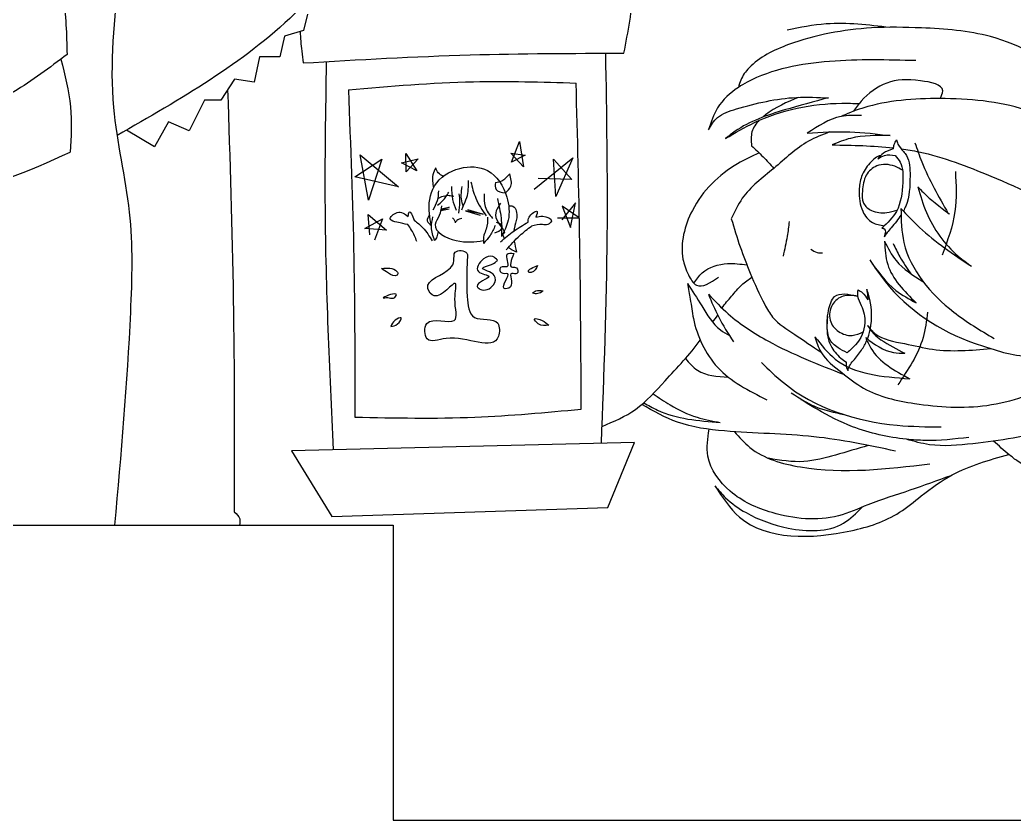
# Model space of a CAD drawing. Header units: inches. Extents: x -573 to 160, y -1 to 711.
# Drawn here: x 7.573 to 10.27, y -0.322 to 1.848 of the extents above; entities that cross this region are included whole.
import ezdxf

# ---------------------------------------------------------------- set-up
doc = ezdxf.new("R2010")
doc.units = ezdxf.units.IN
doc.header["$MEASUREMENT"] = 0
doc.layers.add('CUT', color=1, linetype='Continuous')
doc.layers.add('HarbyDwg', color=5, linetype='Continuous')

msp = doc.modelspace()

# ---------------------------------------------------------------- linework, layer by layer
at = {"layer": 'CUT'}
for points in [[(5.0859, 0.47793), (6.25256, 0.47793), (7.41923, 0.47793), (8.5859, 0.47793)], [(8.5859, 0.47793), (8.5859, 0.21126), (8.5859, -0.0554), (8.5859, -0.32207)], [(8.5859, -0.32207), (9.50256, -0.32207), (10.41923, -0.32207), (11.3359, -0.32207)]]:
    msp.add_open_spline(points, degree=3, dxfattribs=at)
at = {"layer": 'HarbyDwg'}
for p, q in [((8.35354, 1.86418), (8.34268, 1.81964)), ((8.34268, 1.81964), (8.29068, 1.80422)), ((8.29068, 1.80422), (8.27811, 1.74827)), ((8.22326, 1.74827), (8.20825, 1.67949)), ((8.27811, 1.74827), (8.22326, 1.74827)), ((8.15511, 1.68806), (8.11797, 1.63039)), ((8.20825, 1.67949), (8.15511, 1.68806)), ((8.0734, 1.63039), (8.03226, 1.5476)), ((8.11797, 1.63039), (8.0734, 1.63039)), ((7.97627, 1.57158), (7.93844, 1.50402)), ((8.03226, 1.5476), (7.97627, 1.57158)), ((7.93844, 1.50402), (7.86229, 1.54969)), ((8.90661, 1.46262), (8.92827, 1.51825)), ((8.92827, 1.51825), (8.93909, 1.44948)), ((8.6205, 1.43634), (8.61973, 1.4858)), ((8.61973, 1.4858), (8.64989, 1.43866)), ((8.93909, 1.44948), (8.90507, 1.48734)), ((8.90507, 1.48734), (8.94373, 1.48193)), ((8.48176, 1.42237), (8.55444, 1.47028)), ((8.51826, 1.35975), (8.49589, 1.48208)), ((8.49589, 1.48208), (8.59987, 1.39527)), ((8.55444, 1.47028), (8.51826, 1.35975)), ((8.60813, 1.4603), (8.65375, 1.47189)), ((8.64989, 1.43866), (8.60813, 1.4603)), ((8.65375, 1.47189), (8.6205, 1.43634)), ((8.94373, 1.48193), (8.90661, 1.46262)), ((8.9677, 1.38921), (9.07287, 1.47421)), ((9.02647, 1.36912), (9.02029, 1.47034)), ((9.02029, 1.47034), (9.07055, 1.41548)), ((9.07287, 1.47421), (9.02647, 1.36912)), ((8.59987, 1.39527), (8.48176, 1.42237)), ((9.07055, 1.41548), (8.9793, 1.41857)), ((9.08051, 1.35212), (9.04339, 1.30653)), ((9.06659, 1.28566), (9.08051, 1.35212)), ((8.73738, 1.34087), (8.71456, 1.33152)), ((8.71456, 1.33152), (8.73738, 1.33638)), ((8.71543, 1.33625), (8.73738, 1.34087)), ((8.82939, 1.32152), (8.78226, 1.33077)), ((8.78226, 1.33077), (8.82125, 1.31872)), ((8.78703, 1.33386), (8.82939, 1.32152)), ((9.08979, 1.31194), (9.04417, 1.34284)), ((9.04417, 1.34284), (9.06659, 1.28566)), ((8.50888, 1.28229), (8.55682, 1.30856)), ((8.52203, 1.26529), (8.51739, 1.32015)), ((8.51739, 1.32015), (8.56765, 1.27843)), ((8.55682, 1.30856), (8.53517, 1.25138)), ((9.03102, 1.31194), (9.08979, 1.31194)), ((8.56765, 1.27843), (8.50888, 1.28229)), ((9.2405, 0.70224), (8.31016, 0.67977)), ((9.16787, 0.52598), (9.2405, 0.70224)), ((8.31016, 0.67977), (8.4191, 0.50179)), ((8.4191, 0.50179), (9.16787, 0.52598))]:
    msp.add_line(p, q, dxfattribs=at)
for points in [[(9.21168, 1.75801), (9.23681, 1.93169), (9.22843, 2.10747)], [(7.64824, 2.07224), (7.6896, 1.91445), (7.70088, 1.75477)], [(8.5032, 2.07481), (8.31796, 1.86481), (7.83654, 1.53497)], [(7.84215, 1.97113), (7.82688, 1.61094), (7.86964, 1.32707), (7.8727, 1.05541), (7.82993, 0.47793)], [(10.13511, 1.95075), (10.16418, 1.96047), (10.21247, 1.95316), (10.35026, 1.9441), (10.52215, 1.94295), (10.63852, 1.94199), (10.8791, 1.91703), (11.02122, 1.90011), (11.10498, 1.89076), (11.19141, 1.87295), (11.26097, 1.83175), (11.27329, 1.81996), (11.27905, 1.79744), (11.28681, 1.72102), (11.3297, 1.59407), (11.3434, 1.49394), (11.34349, 1.37423)], [(9.65468, 1.82167), (9.76, 1.83838), (9.93333, 1.82828)], [(10.43916, 1.69088), (10.2062, 1.80295), (10.01882, 1.82665), (9.88363, 1.82665), (9.65844, 1.78138), (9.59989, 1.75507), (9.551, 1.71803), (9.52843, 1.68528), (9.52198, 1.66542)], [(7.70088, 1.75477), (7.55612, 1.65333), (7.3719, 1.56316)], [(8.3413, 1.73157), (8.79451, 1.75351), (9.21168, 1.75801)], [(9.15058, 0.70006), (9.16637, 1.26329), (9.16245, 1.75792)], [(7.68396, 1.742), (7.71044, 1.61255), (7.70973, 1.48995)], [(8.42401, 0.68252), (8.40158, 1.33683), (8.40508, 1.73527)], [(10.00389, 1.73789), (9.76965, 1.73575), (9.54562, 1.67938), (9.52198, 1.66542), (9.46557, 1.60958), (9.44086, 1.55053)], [(8.464, 1.65872), (8.80336, 1.68083), (9.08186, 1.67715)], [(9.09578, 0.79266), (9.0919, 1.24247), (9.08186, 1.67715)], [(10.06941, 1.63505), (10.07642, 1.65575), (10.01625, 1.68313), (9.92438, 1.67723), (9.85508, 1.62784), (9.83392, 1.60046)], [(8.13654, 1.65922), (8.15184, 1.09137), (8.15447, 0.51388)], [(8.464, 1.65872), (8.47883, 1.20222), (8.48173, 0.77095)], [(9.44086, 1.55053), (9.46504, 1.58328), (9.51661, 1.6069), (9.6794, 1.63804), (9.76643, 1.63696)], [(9.76643, 1.63696), (9.64733, 1.60408), (9.51302, 1.54617), (9.48739, 1.52668)], [(9.48739, 1.52668), (9.56544, 1.56998), (9.80294, 1.62231), (9.84974, 1.62153)], [(10.60879, 1.23241), (10.6043, 1.31757), (10.51601, 1.47056), (10.39888, 1.5596), (10.31492, 1.59915), (10.08311, 1.6349), (9.87287, 1.61309), (9.81156, 1.59135), (9.80069, 1.58641)], [(9.85567, 1.58935), (9.80069, 1.58641), (9.70907, 1.54113)], [(9.76895, 1.54444), (9.71253, 1.51931), (9.61812, 1.44574), (9.53263, 1.36448), (9.50282, 1.30917)], [(9.70907, 1.54113), (9.82452, 1.54479), (9.93385, 1.53441)], [(9.93385, 1.53441), (9.82635, 1.52709), (9.77626, 1.50939)], [(9.95069, 1.52316), (9.94385, 1.50979), (9.94186, 1.4984)], [(10.00085, 1.51533), (10.01975, 1.4634), (10.0912, 1.32354)], [(7.06831, 1.47274), (7.36749, 1.38742), (7.70973, 1.48995)], [(9.57822, 1.48794), (9.5197, 1.45815), (9.39723, 1.3318), (9.37181, 1.19981), (9.38661, 1.1568), (9.40816, 1.12895), (9.46775, 1.15039)], [(9.55788, 1.50724), (9.58902, 1.47719), (9.61812, 1.44574)], [(9.94186, 1.4984), (9.91538, 1.48702), (9.9, 1.47194)], [(9.90826, 1.48093), (9.89347, 1.47362), (9.87845, 1.45969), (9.85634, 1.42365), (9.84995, 1.3858), (9.85939, 1.32924), (9.88559, 1.29875), (9.91789, 1.29)], [(9.96727, 1.44089), (9.94608, 1.45132), (9.8975, 1.45228), (9.86911, 1.42729), (9.85853, 1.38451), (9.8619, 1.35134), (9.88306, 1.33163), (9.92443, 1.32586), (9.95231, 1.33192)], [(9.9, 1.47194), (9.91822, 1.48076), (9.94756, 1.48047)], [(9.94756, 1.48047), (9.9607, 1.46219), (9.96792, 1.4072), (9.95078, 1.32908), (9.9115, 1.28392)], [(8.6897, 1.29069), (8.6839, 1.32215), (8.69783, 1.39819), (8.76642, 1.44567), (8.8418, 1.4396), (8.89395, 1.36785), (8.89752, 1.30502), (8.87966, 1.26075)], [(8.70121, 1.44746), (8.69347, 1.42829), (8.69475, 1.39269)], [(8.72151, 1.42421), (8.70801, 1.43355), (8.70121, 1.44746)], [(8.86305, 1.40726), (8.88007, 1.4119), (8.90173, 1.43045)], [(8.89003, 1.37938), (8.90482, 1.39706), (8.90173, 1.43045)], [(10.11084, 1.43751), (10.10944, 1.32857), (10.07497, 1.21031)], [(8.7716, 1.33302), (8.77525, 1.34311), (8.78535, 1.36637), (8.78956, 1.41291)], [(8.79629, 1.40926), (8.80975, 1.36469), (8.8378, 1.31676)], [(8.86305, 1.40726), (8.8646, 1.38871), (8.89003, 1.37938)], [(8.70849, 1.38516), (8.70484, 1.35768), (8.69306, 1.33274)], [(8.70596, 1.34591), (8.71971, 1.35768), (8.73682, 1.38123)], [(8.74355, 1.39693), (8.74692, 1.36105), (8.75646, 1.33274)], [(8.76375, 1.32461), (8.76683, 1.3546), (8.76459, 1.37647)], [(8.77188, 1.39637), (8.77188, 1.35236), (8.77525, 1.34311)], [(8.83262, 1.37687), (8.835, 1.34199), (8.85527, 1.31011)], [(10.00928, 1.39518), (10.04725, 1.35918), (10.0912, 1.32354), (10.0896, 1.32464)], [(10.00928, 1.39518), (10.03216, 1.3261), (10.11832, 1.20789), (10.15434, 1.18016)], [(8.70639, 1.36418), (8.7371, 1.37254), (8.74972, 1.37002)], [(8.87697, 1.35098), (8.86676, 1.30614), (8.88348, 1.26849), (8.88223, 1.26842)], [(8.86823, 1.36392), (8.87823, 1.31073), (8.87966, 1.26075)], [(8.62511, 1.29303), (8.59596, 1.29971), (8.57773, 1.3076), (8.59656, 1.32581), (8.62633, 1.31549)], [(8.62633, 1.31549), (8.62933, 1.32706), (8.64296, 1.30481)], [(8.71662, 1.34423), (8.71045, 1.31788), (8.69979, 1.29349), (8.75646, 1.25004), (8.82995, 1.24976)], [(8.95153, 1.29981), (8.95416, 1.31291), (8.97592, 1.32888), (8.97286, 1.31359)], [(9.96303, 1.3368), (10.01366, 1.28524), (10.15434, 1.18016)], [(9.96303, 1.3368), (9.97127, 1.24423), (10.1061, 1.05599), (10.21566, 0.9843)], [(8.64296, 1.30481), (8.66614, 1.28483), (8.69159, 1.24895)], [(8.68416, 1.31993), (8.67791, 1.3033), (8.6897, 1.29069)], [(8.69806, 1.24969), (8.68961, 1.2861), (8.69354, 1.31394)], [(8.74664, 1.31171), (8.75225, 1.30414), (8.75421, 1.2977)], [(8.77216, 1.30947), (8.75814, 1.30386), (8.75421, 1.2977)], [(8.84161, 1.31309), (8.83804, 1.28121), (8.83191, 1.2649), (8.83079, 1.24163)], [(8.8646, 1.29934), (8.87948, 1.29225), (8.8797, 1.28234), (8.86088, 1.27027)], [(8.877, 1.24668), (8.9129, 1.27574), (8.95153, 1.29981)], [(8.97286, 1.31359), (8.99156, 1.31563), (9.01468, 1.30272), (9.00516, 1.29389), (8.99054, 1.29321), (8.96108, 1.28937)], [(9.65996, 1.30162), (9.65455, 1.26161), (9.64319, 1.20754)], [(8.65002, 1.2469), (8.63544, 1.27847), (8.62511, 1.29303)], [(8.70761, 1.2741), (8.704, 1.26014), (8.69806, 1.24969)], [(8.86249, 1.29069), (8.84874, 1.26378), (8.83079, 1.24163)], [(8.89245, 1.22443), (8.92926, 1.26348), (8.96108, 1.28937)], [(9.9115, 1.28392), (9.91791, 1.28178), (9.9177, 1.26007)], [(9.91869, 1.24845), (9.94985, 1.19547), (10.02281, 1.13908)], [(9.91869, 1.24845), (9.92706, 1.18524), (10.00426, 1.08114)], [(9.94208, 1.24183), (9.9601, 1.20552), (9.98948, 1.16035)], [(8.78641, 1.1985), (8.78546, 1.21562), (8.75406, 1.21847), (8.75025, 1.1947), (8.74074, 1.17568), (8.67984, 1.11958), (8.69697, 1.09961), (8.75406, 1.13384), (8.75311, 1.092), (8.7512, 1.03305), (8.67698, 1.02449), (8.67804, 0.98324), (8.72916, 0.98435), (8.8711, 0.99026), (8.8692, 1.02544), (8.8064, 1.0416), (8.78641, 1.09771), (8.78641, 1.1985)], [(8.9129, 1.21446), (8.89468, 1.21331), (8.89524, 1.17979), (8.87791, 1.17756), (8.87958, 1.16192), (8.89636, 1.15968), (8.88614, 1.12084), (8.90378, 1.12407), (8.90754, 1.1608), (8.92151, 1.16024), (8.92039, 1.17588), (8.90921, 1.17756), (8.9129, 1.21446)], [(9.71893, 1.22647), (9.73571, 1.21782), (9.75032, 1.21619)], [(8.86889, 1.19663), (8.86271, 1.19064), (8.82815, 1.17421), (8.86002, 1.15521), (8.85778, 1.13007), (8.82089, 1.11834), (8.81378, 1.12544), (8.84492, 1.15242), (8.81697, 1.16583), (8.83039, 1.1999), (8.8561, 1.20661), (8.86889, 1.19663)], [(9.87824, 1.19749), (9.91994, 1.13884), (10.16166, 0.97138), (10.20691, 0.95686), (10.27667, 0.93928), (10.42151, 0.96569), (10.5669, 1.10273)], [(9.87824, 1.19749), (9.94933, 1.11483), (10.00426, 1.08114)], [(8.55403, 1.17397), (8.57283, 1.16128), (8.59603, 1.15616), (8.59847, 1.15933), (8.59578, 1.16567), (8.55403, 1.17397)], [(8.97756, 1.18242), (8.95954, 1.17414), (8.95234, 1.16658), (8.9545, 1.16369), (8.96026, 1.16333), (8.97756, 1.18242)], [(9.38397, 1.13322), (9.42264, 1.07312), (9.47336, 1.00735), (9.49761, 0.99248)], [(9.38397, 1.13322), (9.39161, 1.09071), (9.4, 1.03877), (9.46559, 0.90639), (9.5992, 0.81789)], [(8.55887, 1.09456), (8.57869, 1.10356), (8.59454, 1.1032), (8.58661, 1.09384), (8.57508, 1.09456), (8.55887, 1.09456)], [(8.96387, 1.10789), (8.97287, 1.11329), (8.99233, 1.11365)], [(8.96387, 1.10789), (8.97792, 1.10681), (8.99233, 1.11365)], [(9.81717, 0.94578), (9.79239, 0.95914), (9.76874, 0.98472), (9.76373, 1.00614), (9.76651, 1.05982), (9.78321, 1.09793), (9.84537, 1.09918)], [(9.84608, 1.11667), (9.84543, 1.09873), (9.8552, 1.07402), (9.86525, 1.02641), (9.83999, 0.96692), (9.81717, 0.94578)], [(9.84608, 1.11667), (9.85862, 1.10838), (9.87311, 1.08917)], [(9.8701, 1.11819), (9.87279, 1.09943), (9.87311, 1.08917)], [(10.68108, 1.13081), (10.67033, 1.02795), (10.59887, 0.87075), (10.37564, 0.73935), (10.15848, 0.69893), (10.04024, 0.6962), (9.97798, 0.71108)], [(9.44068, 1.10437), (9.49477, 1.05092), (9.60352, 0.9769), (9.8096, 0.88627)], [(9.44068, 1.10437), (9.46788, 1.04378), (9.50857, 0.97517)], [(9.84537, 1.09918), (9.80654, 1.09918), (9.77747, 1.0761), (9.77093, 1.03374), (9.79394, 1.00325), (9.83052, 0.9926), (9.86046, 1.00223)], [(9.72983, 0.98883), (9.74608, 0.94775), (9.80247, 0.89183), (9.8619, 0.8496), (9.99991, 0.80803), (10.19606, 0.80296), (10.38672, 0.87059), (10.50043, 0.96831), (10.55023, 1.03949), (10.55779, 1.05964)], [(10.03552, 1.05599), (10.02298, 0.98658), (9.95449, 0.85836)], [(8.57941, 1.01679), (8.59058, 1.03371), (8.60751, 1.04019), (8.59706, 1.02363), (8.57941, 1.01679)], [(9.00746, 1.02003), (8.98981, 1.03299), (8.96855, 1.03695), (8.97936, 1.02435), (9.00746, 1.02003)], [(9.76393, 1.04356), (9.7665, 0.98091), (9.77291, 0.96498), (9.79963, 0.93132), (9.81514, 0.92016)], [(9.87228, 1.0195), (9.89258, 0.99787), (9.97285, 0.97038), (10.04907, 0.95505), (10.20691, 0.95686)], [(9.87228, 1.0195), (9.89047, 0.99589), (9.90877, 0.98098), (9.97378, 0.94424)], [(9.72983, 0.98883), (9.78482, 0.92859), (9.98716, 0.87505)], [(9.8674, 0.98654), (9.88126, 0.9582), (9.98716, 0.87505)], [(9.8674, 0.98654), (9.94267, 0.94618), (9.97378, 0.94424)], [(9.37822, 0.92963), (9.41144, 0.89798), (9.49477, 0.87963)], [(9.58518, 0.9192), (9.64409, 0.86447), (9.95293, 0.74902), (10.0726, 0.74442)], [(9.81948, 0.89614), (9.81514, 0.91379), (9.81514, 0.92016)], [(9.2657, 0.80997), (9.30256, 0.79007), (9.47308, 0.75643)], [(9.29077, 0.83432), (9.33696, 0.80411), (9.40983, 0.77048), (9.47308, 0.75643)], [(10.14762, 0.71591), (10.02887, 0.70763), (9.97798, 0.71108), (9.83188, 0.74488), (9.73568, 0.79226), (9.66526, 0.83595)], [(9.6916, 0.8192), (9.73202, 0.79929), (9.80855, 0.778)], [(8.48173, 0.77095), (8.80758, 0.77095), (9.09578, 0.79266)], [(9.94863, 0.67877), (9.72715, 0.71775), (9.48427, 0.73347), (9.35717, 0.75736), (9.26022, 0.80521)], [(10.09804, 0.61208), (9.98762, 0.57248), (9.87354, 0.53305), (9.79335, 0.50305), (9.61349, 0.51207), (9.49967, 0.57007), (9.43959, 0.66486), (9.44248, 0.73796)], [(9.51153, 0.73134), (9.55306, 0.68895), (9.6909, 0.63585), (10.04129, 0.64432)], [(10.59717, 0.59579), (10.46533, 0.59521), (10.28075, 0.65084), (10.25672, 0.66899), (10.21446, 0.70595)], [(9.87459, 0.69405), (9.78562, 0.66817), (9.70002, 0.65057), (9.60354, 0.65935)], [(9.45854, 0.58466), (9.52507, 0.50008), (9.82681, 0.46264), (9.95924, 0.51275), (10.01819, 0.55712), (10.1024, 0.6145), (10.25596, 0.66961)], [(9.45854, 0.58466), (9.48738, 0.55216), (9.54276, 0.51207), (9.65754, 0.46995), (9.80702, 0.48324), (9.85802, 0.52673)], [(8.15447, 0.51388), (8.16928, 0.49539), (8.1685, 0.47793)]]:
    msp.add_spline(points, degree=3, dxfattribs=at)
for points, knots in [([(8.33336, 1.81688), (8.33426, 1.79916), (8.33634, 1.77068), (8.33994, 1.74232), (8.3413, 1.73157)], [10.1721547, 10.1721547, 10.1721547, 10.1721547, 15.496483, 18.7452899, 18.7452899, 18.7452899, 18.7452899]), ([(9.68465, 1.63827), (9.654, 1.6251), (9.6205, 1.61071), (9.59015, 1.58641), (9.58763, 1.58427)], [0, 0, 0, 0, 10.1304653, 11.0717201, 11.0717201, 11.0717201, 11.0717201]), ([(9.57871, 1.57606), (9.56955, 1.56684), (9.55469, 1.54601), (9.55681, 1.52019), (9.55788, 1.50724)], [12.2278062, 12.2278062, 12.2278062, 12.2278062, 15.9668625, 19.7279192, 19.7279192, 19.7279192, 19.7279192]), ([(9.95069, 1.52316), (9.95194, 1.51927), (9.95582, 1.50724), (9.96779, 1.49453), (9.98708, 1.46924), (9.98852, 1.4156), (9.98618, 1.36341), (9.97209, 1.33426), (9.96964, 1.32977)], [0, 0, 0, 0, 1.2158114, 3.7606603, 5.1272467, 10.6762205, 18.960587, 20.5029241, 20.5029241, 20.5029241, 20.5029241]), ([(9.96384, 1.49872), (9.97997, 1.4965), (10.06307, 1.48242), (10.22652, 1.41845), (10.41487, 1.33364), (10.52851, 1.236), (10.57423, 1.17879), (10.57597, 1.15445), (10.57662, 1.14527)], [18.7300097, 18.7300097, 18.7300097, 18.7300097, 23.6392712, 44.1837373, 70.9694078, 84.8551093, 89.3374892, 92.0513427, 92.0513427, 92.0513427, 92.0513427]), ([(8.899, 1.34443), (8.90308, 1.34435), (8.91888, 1.34404), (8.92393, 1.31104), (8.91496, 1.2904), (8.91324, 1.27879), (8.91297, 1.27579)], [0, 0, 0, 0, 0.9083358, 3.5232581, 5.6999513, 6.4458388, 6.4458388, 6.4458388, 6.4458388]), ([(9.50282, 1.30917), (9.51052, 1.2836), (9.52557, 1.23362), (9.55612, 1.15574), (9.58431, 1.09196), (9.61942, 1.02998), (9.6787, 0.99424), (9.72209, 0.96262), (9.746, 0.9478), (9.74608, 0.94775)], [0, 0, 0, 0, 8.0117821, 15.6558282, 25.049734, 29.0240584, 36.7231066, 45.1880486, 45.2159303, 45.2159303, 45.2159303, 45.2159303]), ([(9.96345, 1.31941), (9.95563, 1.30728), (9.94257, 1.29123), (9.92632, 1.27255), (9.92036, 1.26393), (9.9177, 1.26007)], [21.7112191, 21.7112191, 21.7112191, 21.7112191, 26.0207327, 27.7529596, 29.1584578, 29.1584578, 29.1584578, 29.1584578]), ([(8.92039, 1.21863), (8.91507, 1.22068), (8.90676, 1.22388), (8.90078, 1.22949), (8.89887, 1.23175)], [0, 0, 0, 0, 1.3135317, 2.0510557, 2.0510557, 2.0510557, 2.0510557]), ([(9.40151, 1.13399), (9.40835, 1.14422), (9.42931, 1.17457), (9.48662, 1.19134), (9.52794, 1.18615), (9.54524, 1.18398)], [0.2479278, 0.2479278, 0.2479278, 0.2479278, 3.8817702, 11.1770083, 16.4333971, 16.4333971, 16.4333971, 16.4333971]), ([(9.47754, 1.06683), (9.48502, 1.07845), (9.50413, 1.09854), (9.52839, 1.12956), (9.54933, 1.14397), (9.55894, 1.15057)], [46.428006, 46.428006, 46.428006, 46.428006, 50.5860876, 54.6880344, 58.1658338, 58.1658338, 58.1658338, 58.1658338]), ([(9.88007, 1.01026), (9.88529, 1.03631), (9.88408, 1.06924), (9.87559, 1.10454), (9.87188, 1.11377), (9.8701, 1.11819)], [13.0627851, 13.0627851, 13.0627851, 13.0627851, 20.9741218, 22.5261688, 23.9530045, 23.9530045, 23.9530045, 23.9530045]), ([(9.87204, 0.9831), (9.87332, 0.98632), (9.87636, 0.99473), (9.87864, 1.00339), (9.87976, 1.00876)], [10.242281, 10.242281, 10.242281, 10.242281, 11.2765781, 12.9104498, 12.9104498, 12.9104498, 12.9104498]), ([(9.1523, 0.74597), (9.18406, 0.75925), (9.25048, 0.78703), (9.33024, 0.87922), (9.39031, 0.94033), (9.41868, 0.9797)], [0, 0, 0, 0, 10.1895022, 21.3072944, 35.9080512, 35.9080512, 35.9080512, 35.9080512]), ([(9.81948, 0.89614), (9.82057, 0.9011), (9.82287, 0.91157), (9.83838, 0.92893), (9.85582, 0.95041), (9.86655, 0.97015), (9.87053, 0.97946)], [0, 0, 0, 0, 1.4971472, 3.1651123, 6.8271158, 9.8498533, 9.8498533, 9.8498533, 9.8498533])]:
    msp.add_open_spline(points, degree=3, knots=knots, dxfattribs=at)
for points in [[(9.77626, 1.50939), (9.83192, 1.5084), (9.88757, 1.50742), (9.9422, 1.50139)], [(8.88723, 1.25545), (8.88589, 1.2597), (8.88468, 1.26409), (8.88348, 1.26849)], [(8.91424, 1.24866), (8.91573, 1.23878), (8.91806, 1.2287), (8.92039, 1.21863)], [(9.45228, 1.0282), (9.45695, 1.03456), (9.46181, 1.04078), (9.46603, 1.04743)]]:
    msp.add_open_spline(points, degree=3, dxfattribs=at)

doc.saveas('drawing.dxf')
